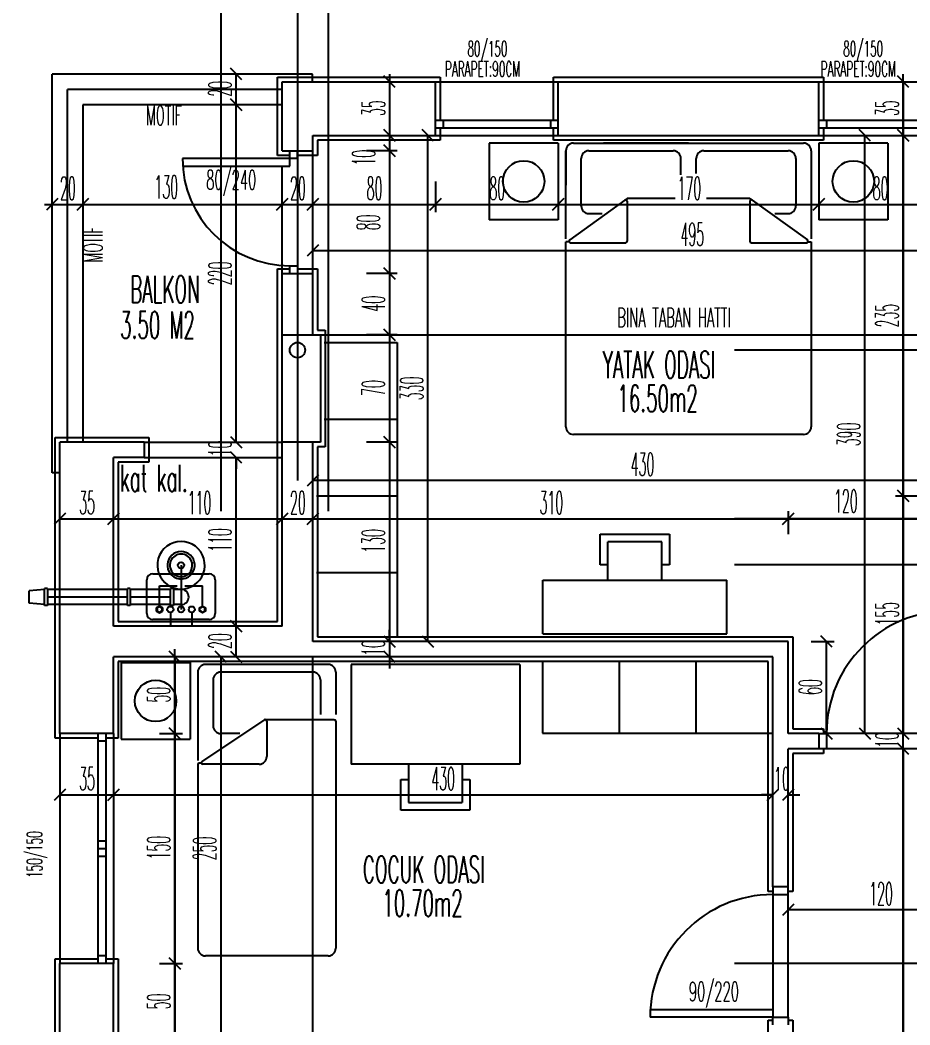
# Model space of a CAD drawing. Extents: x 78 to 306, y -397 to 18.
# Drawn here: x 272.479 to 272.595, y -396.5476 to -396.4165 of the extents above; entities that cross this region are included whole.
import ezdxf

# ---------------------------------------------------------------- set-up
doc = ezdxf.new("R2010")
doc.units = 0
doc.header["$LTSCALE"] = 0.5
doc.header["$MEASUREMENT"] = 0
doc.linetypes.add('DASHDOT2', pattern=[0.5, 0.25, -0.125, 0, -0.125])
doc.linetypes.add('DOT2', pattern=[0.125, 0, -0.125])
doc.layers.get('0').update_dxf_attribs({"linetype": 'CONTINUOUS'})
for name, color, linetype in [('AKS', 5, 'DASHDOT2'), ('ASHADE', 7, 'CONTINUOUS'), ('DUVAR', 6, 'CONTINUOUS'), ('IZDUSUM', 2, 'DOT2'), ('KAPI', 1, 'CONTINUOUS'), ('KOLON', 4, 'CONTINUOUS'), ('MERDIVEN', 3, 'CONTINUOUS'), ('OLCU', 31, 'CONTINUOUS'), ('SIVA', 7, 'CONTINUOUS'), ('TEFRIS', 11, 'CONTINUOUS')]:
    doc.layers.add(name, color=color, linetype=linetype)
doc.styles.add('ICMEKAN', font='romans.shx', dxfattribs={"width": 0.55, "height": 0.2})
doc.styles.add('OLCU', font='romans.shx', dxfattribs={"width": 0.6, "height": 0.125})
doc.styles.add('OLCUIC', font='ROMANS.SHX', dxfattribs={"width": 0.4, "height": 0.15})

msp = doc.modelspace()

# ---------------------------------------------------------------- linework, layer by layer
at = {"color": 0, "linetype": 'ByBlock'}
for p, q in [((272.507893941935, -396.4243098737721), (272.506393941935, -396.4228098737721)), ((272.527893941935, -396.4253098737721), (272.526393941935, -396.4238098737721)), ((272.594893941935, -396.4253098737721), (272.593393941935, -396.4238098737721)), ((272.506393941935, -396.4268098737721), (272.507893941935, -396.4283098737721)), ((272.507893941935, -396.4283098737721), (272.506393941935, -396.4268098737721)), ((272.527893941935, -396.4323098737721), (272.526393941935, -396.4308098737721)), ((272.526393941935, -396.4308098737721), (272.527893941935, -396.4323098737721)), ((272.532893941935, -396.4323098737721), (272.531393941935, -396.4308098737721)), ((272.589893941935, -396.4323098737721), (272.588393941935, -396.4308098737721)), ((272.594893941935, -396.4323098737721), (272.593393941935, -396.4308098737721)), ((272.593393941935, -396.4308098737721), (272.594893941935, -396.4323098737721)), ((272.527893941935, -396.4343098737721), (272.526393941935, -396.4328098737721)), ((272.526393941935, -396.4328098737721), (272.527893941935, -396.4343098737721)), ((272.483893941935, -396.4398098737721), (272.482393941935, -396.4413098737721)), ((272.487893941935, -396.4398098737721), (272.486393941935, -396.4413098737721)), ((272.486393941935, -396.4413098737721), (272.487893941935, -396.4398098737721)), ((272.513893941935, -396.4398098737721), (272.512393941935, -396.4413098737721)), ((272.512393941935, -396.4413098737721), (272.513893941935, -396.4398098737721)), ((272.517893941935, -396.4398098737721), (272.516393941935, -396.4413098737721)), ((272.516393941935, -396.4413098737721), (272.517893941935, -396.4398098737721)), ((272.533893941935, -396.4398098737721), (272.532393941935, -396.4413098737721)), ((272.532393941935, -396.4413098737721), (272.533893941935, -396.4398098737721)), ((272.549893941935, -396.4398098737721), (272.548393941935, -396.4413098737721)), ((272.548393941935, -396.4413098737721), (272.549893941935, -396.4398098737721)), ((272.583893941935, -396.4398098737721), (272.582393941935, -396.4413098737721)), ((272.582393941935, -396.4413098737721), (272.583893941935, -396.4398098737721)), ((272.517893941935, -396.4458098737721), (272.516393941935, -396.4473098737721)), ((272.527893941935, -396.4503098737721), (272.526393941935, -396.4488098737721)), ((272.526393941935, -396.4488098737721), (272.527893941935, -396.4503098737721)), ((272.527893941935, -396.4583098737721), (272.526393941935, -396.4568098737721)), ((272.526393941935, -396.4568098737721), (272.527893941935, -396.4583098737721)), ((272.506393941935, -396.4708098737721), (272.507893941935, -396.4723098737721)), ((272.506393941935, -396.4708098737721), (272.507893941935, -396.4723098737721)), ((272.527893941935, -396.4723098737721), (272.526393941935, -396.4708098737721)), ((272.526393941935, -396.4708098737721), (272.527893941935, -396.4723098737721)), ((272.507893941935, -396.4743098737721), (272.506393941935, -396.4728098737721)), ((272.507893941935, -396.4743098737721), (272.506393941935, -396.4728098737721)), ((272.517893941935, -396.4758098737721), (272.516393941935, -396.4773098737721)), ((272.594893941935, -396.4793098737721), (272.593393941935, -396.4778098737721)), ((272.593393941935, -396.4778098737721), (272.594893941935, -396.4793098737721)), ((272.484893941935, -396.4808098737721), (272.483393941935, -396.4823098737721)), ((272.491893941935, -396.4808098737721), (272.490393941935, -396.4823098737721)), ((272.490393941935, -396.4823098737721), (272.491893941935, -396.4808098737721)), ((272.513893941935, -396.4808098737721), (272.512393941935, -396.4823098737721)), ((272.512393941935, -396.4823098737721), (272.513893941935, -396.4808098737721)), ((272.517893941935, -396.4808098737721), (272.516393941935, -396.4823098737721)), ((272.516393941935, -396.4823098737721), (272.517893941935, -396.4808098737721)), ((272.579893941935, -396.4808098737721), (272.578393941935, -396.4823098737721)), ((272.578393941935, -396.4823098737721), (272.579893941935, -396.4808098737721)), ((272.506393941935, -396.4948098737721), (272.507893941935, -396.4963098737721)), ((272.507893941935, -396.4963098737721), (272.506393941935, -396.4948098737721)), ((272.526393941935, -396.4968098737721), (272.527893941935, -396.4983098737721)), ((272.526393941935, -396.4968098737721), (272.527893941935, -396.4983098737721)), ((272.531393941935, -396.4968098737721), (272.532893941935, -396.4983098737721)), ((272.584893941935, -396.4983098737721), (272.583393941935, -396.4968098737721)), ((272.499893941935, -396.5003098737721), (272.498393941935, -396.4988098737721)), ((272.505893941935, -396.5003098737721), (272.504393941935, -396.4988098737721)), ((272.506393941935, -396.4988098737721), (272.507893941935, -396.5003098737721)), ((272.527893941935, -396.5003098737721), (272.526393941935, -396.4988098737721)), ((272.499893941935, -396.5103098737721), (272.498393941935, -396.5088098737721)), ((272.498393941935, -396.5088098737721), (272.499893941935, -396.5103098737721)), ((272.583393941935, -396.5088098737721), (272.584893941935, -396.5103098737721)), ((272.588393941935, -396.5088098737721), (272.589893941935, -396.5103098737721)), ((272.593393941935, -396.5088098737721), (272.594893941935, -396.5103098737721)), ((272.593393941935, -396.5088098737721), (272.594893941935, -396.5103098737721)), ((272.594893941935, -396.5123098737721), (272.593393941935, -396.5108098737721)), ((272.594893941935, -396.5123098737721), (272.593393941935, -396.5108098737721)), ((272.484893941935, -396.5168098737721), (272.483393941935, -396.5183098737721)), ((272.491893941935, -396.5168098737721), (272.490393941935, -396.5183098737721)), ((272.490393941935, -396.5183098737721), (272.491893941935, -396.5168098737721)), ((272.576393941935, -396.5183098737721), (272.577893941935, -396.5168098737721)), ((272.576393941935, -396.5183098737721), (272.577893941935, -396.5168098737721)), ((272.579893941935, -396.5168098737721), (272.578393941935, -396.5183098737721)), ((272.579893941935, -396.5318098737721), (272.578393941935, -396.5333098737721)), ((272.499893941935, -396.5403098737721), (272.498393941935, -396.5388098737721)), ((272.498393941935, -396.5388098737721), (272.499893941935, -396.5403098737721))]:
    msp.add_line(p, q, dxfattribs=at)
at = {"layer": 'AKS'}
for p, q in [((272.5151439419353, -396.3515598737721), (272.5151439419353, -396.8395598737721)), ((272.5051439419353, -396.3555598737721), (272.5051439419353, -396.8355598737721)), ((272.5191439419353, -396.3555598737721), (272.5191439419353, -396.8355598737721)), ((272.6971439419353, -396.4595598737721), (272.4011439419361, -396.4595598737721)), ((272.6971439419353, -396.4815598737721), (272.4011439419361, -396.4815598737721)), ((272.6971439419353, -396.4875598737721), (272.4051439419354, -396.4875598737721)), ((272.6971439419353, -396.5395598737721), (272.4011439419361, -396.5395598737721))]:
    msp.add_line(p, q, dxfattribs=at)
at = {"layer": 'ASHADE'}
msp.add_circle((272.5151439419353, -396.4595598737721), 0.0009999999999999432, dxfattribs=at)
at = {"layer": 'DUVAR'}
for p, q in [((272.5131439419377, -396.4335598737763), (272.5131439419384, -396.4245598737747)), ((272.5131439419384, -396.4245598737747), (272.5331439419382, -396.4245598737758)), ((272.5331439419382, -396.4315598737743), (272.5331439419382, -396.4245598737758)), ((272.5491439419381, -396.4245598737758), (272.5831439419386, -396.4245598737758)), ((272.5491439419381, -396.4315598737743), (272.5491439419381, -396.4245598737758)), ((272.5831439419386, -396.4315598737743), (272.5831439419386, -396.4245598737758)), ((272.5171439419377, -396.4335598737763), (272.517143941938, -396.4315598737732)), ((272.517143941938, -396.4315598737732), (272.5331439419382, -396.4315598737728)), ((272.5491439419381, -396.4315598737737), (272.5831439419386, -396.4315598737755)), ((272.5131439419377, -396.4335598737763), (272.5171439419377, -396.4335598737763)), ((272.5131439419367, -396.4575598737721), (272.5131439419368, -396.4495598737758)), ((272.5131439419378, -396.4495598737761), (272.5171439419378, -396.4495598737761)), ((272.5171439419371, -396.4575598737721), (272.5171439419375, -396.4495598737758)), ((272.4841439419361, -396.5095598737756), (272.4841439419361, -396.4715598737767)), ((272.4951439419362, -396.4715598737764), (272.4841439419361, -396.4715598737767)), ((272.5131439419357, -396.4955598737765), (272.5131439419363, -396.4715598737721)), ((272.5171439419353, -396.4975598737765), (272.5171439419365, -396.4715598737721)), ((272.4911439419387, -396.4955598737768), (272.4911439419394, -396.4735598737767)), ((272.4951439419362, -396.4735598737761), (272.4911439419394, -396.4735598737767)), ((272.5131439419357, -396.4955598737765), (272.4911439419387, -396.4955598737768)), ((272.5791439419355, -396.4975598737761), (272.5171439419353, -396.4975598737765)), ((272.5791439419355, -396.5095598737761), (272.5791439419355, -396.4975598737761)), ((272.4911439419383, -396.5095598737756), (272.4911439419386, -396.4995598737755)), ((272.5771439419355, -396.4995598737761), (272.4911439419386, -396.4995598737755)), ((272.5771439419355, -396.5295598737761), (272.5771439419355, -396.4995598737761)), ((272.4911439419387, -396.5095598737756), (272.4841439419361, -396.5095598737756)), ((272.5831439419356, -396.5095598737761), (272.5791439419355, -396.5095598737761)), ((272.5831439419356, -396.5095598737759), (272.5831439419356, -396.511559873776)), ((272.5791439419355, -396.5295598737761), (272.5791439419355, -396.5115598737762)), ((272.5831439419356, -396.5115598737762), (272.5791439419355, -396.5115598737762)), ((272.5791439419353, -396.5295598737761), (272.5771439419355, -396.5295598737761)), ((272.4841439419361, -396.5645598737757), (272.4841439419361, -396.5395598737756)), ((272.4911439419387, -396.5395598737756), (272.4841439419361, -396.5395598737756)), ((272.4911439419371, -396.5495598737757), (272.4911439419374, -396.5395598737756))]:
    msp.add_line(p, q, dxfattribs=at)
at = {"layer": 'DUVAR', "linetype": 'ByBlock'}
msp.add_line((272.4951439419362, -396.4715598737764), (272.4951439419362, -396.4735598737761), dxfattribs=at)
at = {"layer": 'IZDUSUM', "ltscale": 0.6}
for p, q in [((272.5181439419353, -396.4575598737758), (272.6151439419353, -396.4575598737758)), ((272.4951439419362, -396.4715598737764), (272.5131439419367, -396.4715598737772)), ((272.4951439419362, -396.4735598737764), (272.5131439419367, -396.4735598737773)), ((272.5171439419357, -396.5495598737721), (272.5171439419354, -396.4995598737756))]:
    msp.add_line(p, q, dxfattribs=at)
at = {"layer": 'KAPI'}
for p, q in [((272.5331439419355, -396.424559873776), (272.5491439419355, -396.424559873776)), ((272.5831439419356, -396.424559873776), (272.5991439419359, -396.424559873776)), ((272.4871439419351, -396.4275598737721), (272.4871439419355, -396.471559873776)), ((272.5131141335827, -396.4275598737721), (272.4871439419351, -396.4275598737721)), ((272.5331439419355, -396.4295598737762), (272.5491439419355, -396.4295598737762)), ((272.5341439419356, -396.4295598737762), (272.5341439419356, -396.4305598737762)), ((272.5481439419355, -396.4295598737762), (272.5481439419355, -396.4305598737762)), ((272.5831439419356, -396.4295598737762), (272.5991439419359, -396.4295598737762)), ((272.5841439419357, -396.4295598737762), (272.5841439419357, -396.4305598737762)), ((272.5331439419355, -396.4305598737762), (272.5491439419355, -396.4305598737762)), ((272.5831439419356, -396.4305598737762), (272.5991439419359, -396.4305598737762)), ((272.5331439419355, -396.4315598737761), (272.5491439419355, -396.4315598737761)), ((272.5831439419356, -396.4315598737761), (272.5991439419359, -396.4315598737761)), ((272.5141439419382, -396.4345598737761), (272.5001439419382, -396.4345598737761)), ((272.5141439419382, -396.4355598737761), (272.5141439419382, -396.4335598737763)), ((272.5141439419382, -396.4345598737761), (272.5141439419382, -396.4335598737763)), ((272.5151439419382, -396.4345598737761), (272.5141439419382, -396.4345598737761)), ((272.5151439419382, -396.4345598737761), (272.5151439419382, -396.4335598737763)), ((272.5171439419386, -396.4495598737761), (272.5171439419386, -396.4335598737766)), ((272.5001439419382, -396.4355598737761), (272.5141439419382, -396.4355598737761)), ((272.5131439419387, -396.4495598737761), (272.5131439419387, -396.4355598737761)), ((272.5141439419382, -396.4485598737763), (272.5151439419382, -396.4485598737763)), ((272.5141439419382, -396.4495598737761), (272.5141439419382, -396.4485598737763)), ((272.5151439419382, -396.4485598737763), (272.5151439419382, -396.4495598737761)), ((272.4841439419378, -396.5095598737756), (272.4841439419378, -396.5395598737756)), ((272.489143941938, -396.5395598737756), (272.489143941938, -396.5095598737756)), ((272.4901439419378, -396.5105598737757), (272.489143941938, -396.5105598737757)), ((272.4901439419378, -396.5095598737756), (272.4901439419378, -396.5395598737756)), ((272.4911439419378, -396.5095598737756), (272.4911439419378, -396.5395598737756)), ((272.5831439419356, -396.5095598737759), (272.5841439419353, -396.5095598737759)), ((272.5841439419353, -396.5095598737721), (272.5841439419353, -396.511559873776)), ((272.5841439419353, -396.511559873776), (272.5831439419356, -396.511559873776)), ((272.6001439419354, -396.511559873776), (272.5841439419353, -396.5115598737763)), ((272.489143941938, -396.5235598737755), (272.4901439419378, -396.5235598737755)), ((272.489143941938, -396.5245598737756), (272.4901439419378, -396.5245598737756)), ((272.489143941938, -396.5255598737756), (272.4901439419378, -396.5255598737756)), ((272.5771439419349, -396.5295598737752), (272.5771439419349, -396.5305598737752)), ((272.5791439419347, -396.5305598737752), (272.5791439419347, -396.5295598737752)), ((272.5771439419349, -396.5305598737752), (272.5791439419347, -396.5305598737752)), ((272.5791439419347, -396.5465598737753), (272.5791439419347, -396.5305598737752)), ((272.4901439419378, -396.5385598737755), (272.489143941938, -396.5385598737755)), ((272.5611439419349, -396.5455598737752), (272.5771439419349, -396.5455598737752)), ((272.5771439419349, -396.5455598737752), (272.5771439419349, -396.5465598737753)), ((272.5771439419349, -396.5465598737753), (272.5611439419349, -396.5465598737753)), ((272.5771439419349, -396.5465598737753), (272.5791439419347, -396.5465598737753)), ((272.5771439419349, -396.5475598737751), (272.5771439419349, -396.5465598737753)), ((272.5791439419347, -396.5465598737753), (272.5791439419347, -396.5475598737751))]:
    msp.add_line(p, q, dxfattribs=at)
at = {"layer": 'KAPI', "ltscale": 1.4}
for p, q in [((272.599143941935, -396.5095598737721), (272.5841439419353, -396.5095598737721)), ((272.577143941935, -396.5305598737721), (272.577143941935, -396.5455598737721))]:
    msp.add_line(p, q, dxfattribs=at)
at = {"layer": 'KAPI'}
for centre, radius, start, end in [((272.5141439419382, -396.4345598737761), 0.01400000000000034, 180, 270), ((272.6001439419354, -396.5095598737762), 0.01600000000064028, 90, 179.9999999991858), ((272.5771439419349, -396.5465598737753), 0.01600000000000364, 90, 180)]:
    msp.add_arc(centre, radius, start, end, dxfattribs=at)
at = {"layer": 'KOLON'}
for p, q in [((272.5131439419353, -396.4575598737721), (272.5181439419353, -396.4575598737721)), ((272.5131439419353, -396.4715598737721), (272.5131439419353, -396.4575598737721)), ((272.5181439419353, -396.4575598737721), (272.5181439419353, -396.4715598737721)), ((272.5181439419353, -396.4715598737721), (272.5131439419353, -396.4715598737721))]:
    msp.add_line(p, q, dxfattribs=at)
at = {"layer": 'MERDIVEN', "linetype": 'ByBlock'}
for p, q in [((272.4831439419387, -396.4755598737721), (272.4831439419376, -396.4235598737721)), ((272.485143941938, -396.4715598737767), (272.4851439419388, -396.4255598737721))]:
    msp.add_line(p, q, dxfattribs=at)
at = {"layer": 'MERDIVEN'}
for p, q in [((272.5171141335827, -396.4235598737721), (272.4831439419376, -396.4235598737721)), ((272.5171141335827, -396.424559873775), (272.5171141335827, -396.4235598737721)), ((272.5131439419383, -396.4255598737721), (272.4851439419388, -396.4255598737721)), ((272.4841439419361, -396.4755598737721), (272.4831439419353, -396.4755598737721))]:
    msp.add_line(p, q, dxfattribs=at)
at = {"layer": 'OLCU', "ltscale": 1.4}
for p, q in [((272.507143941935, -396.4275598737721), (272.507143941935, -396.4235598737721)), ((272.527143941935, -396.4235598737721), (272.527143941935, -396.5005598737721)), ((272.594143941935, -396.6125598737721), (272.594143941935, -396.4235598737721)), ((272.527143941935, -396.4245598737721), (272.527143941935, -396.4315598737721)), ((272.594143941935, -396.4245598737721), (272.594143941935, -396.4315598737721)), ((272.507143941935, -396.4715598737721), (272.507143941935, -396.4275598737721)), ((272.527143941935, -396.4315598737721), (272.527143941935, -396.4335598737721)), ((272.532143941935, -396.4975598737721), (272.532143941935, -396.4315598737721)), ((272.589143941935, -396.5095598737721), (272.589143941935, -396.4315598737721)), ((272.594143941935, -396.4315598737721), (272.594143941935, -396.4785598737721)), ((272.528143941935, -396.4335598737721), (272.524143941935, -396.4335598737721)), ((272.527143941935, -396.4335598737721), (272.527143941935, -396.4495598737721)), ((272.533143941935, -396.4375598737721), (272.533143941935, -396.4415598737721)), ((272.549143941935, -396.4375598737721), (272.549143941935, -396.4415598737721)), ((272.583143941935, -396.4375598737721), (272.583143941935, -396.4415598737721)), ((272.482143941935, -396.4405598737721), (272.621143941935, -396.4405598737721)), ((272.483143941935, -396.4405598737721), (272.487143941935, -396.4405598737721)), ((272.487143941935, -396.4405598737721), (272.513143941935, -396.4405598737721)), ((272.513143941935, -396.4405598737721), (272.517143941935, -396.4405598737721)), ((272.517143941935, -396.4405598737721), (272.533143941935, -396.4405598737721)), ((272.533143941935, -396.4405598737721), (272.549143941935, -396.4405598737721)), ((272.549143941935, -396.4405598737721), (272.583143941935, -396.4405598737721)), ((272.583143941935, -396.4405598737721), (272.599143941935, -396.4405598737721)), ((272.517143941935, -396.4465598737721), (272.616143941935, -396.4465598737721)), ((272.528143941935, -396.4495598737721), (272.524143941935, -396.4495598737721)), ((272.527143941935, -396.4495598737721), (272.527143941935, -396.4575598737721)), ((272.528143941935, -396.4575598737721), (272.524143941935, -396.4575598737721)), ((272.527143941935, -396.4575598737721), (272.527143941935, -396.4715598737721)), ((272.507143941935, -396.4715598737721), (272.507143941935, -396.4700598737721)), ((272.528143941935, -396.4715598737721), (272.524143941935, -396.4715598737721)), ((272.527143941935, -396.4715598737721), (272.527143941935, -396.4975598737721)), ((272.507143941935, -396.4735598737721), (272.507143941935, -396.4750598737721)), ((272.507143941935, -396.4955598737721), (272.507143941935, -396.4735598737721)), ((272.603143941935, -396.4765598737721), (272.517143941935, -396.4765598737721)), ((272.593143941935, -396.4785598737721), (272.596143941935, -396.4785598737721)), ((272.594143941935, -396.4785598737721), (272.594143941935, -396.5095598737721)), ((272.579143941935, -396.4805598737721), (272.579143941935, -396.4835598737721)), ((272.484143941935, -396.4815598737721), (272.491143941935, -396.4815598737721)), ((272.491143941935, -396.4815598737721), (272.513143941935, -396.4815598737721)), ((272.513143941935, -396.4815598737721), (272.517143941935, -396.4815598737721)), ((272.517143941935, -396.4815598737721), (272.579143941935, -396.4815598737721)), ((272.579143941935, -396.4815598737721), (272.603143941935, -396.4815598737721)), ((272.507143941935, -396.4995598737721), (272.507143941935, -396.4955598737721)), ((272.527143941935, -396.4975598737721), (272.527143941935, -396.4960598737721)), ((272.582143941935, -396.4975598737721), (272.585143941935, -396.4975598737721)), ((272.584143941935, -396.5095598737721), (272.584143941935, -396.4975598737721)), ((272.499143941935, -396.6145598737721), (272.499143941935, -396.4985598737721)), ((272.499143941935, -396.4995598737721), (272.499143941935, -396.5095598737721)), ((272.505143941935, -396.4995598737721), (272.505143941935, -396.6105598737721)), ((272.505143941935, -396.4995598737721), (272.505143941935, -396.5495598737721)), ((272.527143941935, -396.4995598737721), (272.527143941935, -396.5010598737721)), ((272.594143941935, -396.5095598737721), (272.594143941935, -396.5080598737721)), ((272.497143941935, -396.5095598737721), (272.500143941935, -396.5095598737721)), ((272.499143941935, -396.5095598737721), (272.499143941935, -396.5395598737721)), ((272.594143941935, -396.5115598737721), (272.594143941935, -396.6095598737721)), ((272.594143941935, -396.5115598737721), (272.594143941935, -396.5130598737721)), ((272.484143941935, -396.5175598737721), (272.491143941935, -396.5175598737721)), ((272.491143941935, -396.5175598737721), (272.577143941935, -396.5175598737721)), ((272.577143941935, -396.5175598737721), (272.575643941935, -396.5175598737721)), ((272.579143941935, -396.5175598737721), (272.580643941935, -396.5175598737721)), ((272.603143941935, -396.5325598737721), (272.579143941935, -396.5325598737721)), ((272.497143941935, -396.5395598737721), (272.500143941935, -396.5395598737721)), ((272.499143941935, -396.5395598737721), (272.499143941935, -396.5495598737721))]:
    msp.add_line(p, q, dxfattribs=at)
at = {"layer": 'SIVA', "ltscale": 1.4}
for p, q in [((272.5125439419377, -396.4341598737763), (272.5125439419384, -396.4239598737747)), ((272.5125439419384, -396.4239598737747), (272.5337439419383, -396.4239598737759)), ((272.5337439419383, -396.4239598737759), (272.533743941937, -396.4295598737762)), ((272.5485439419381, -396.4295598737762), (272.5485439419381, -396.4239598737758)), ((272.5485439419381, -396.4239598737758), (272.5837439419386, -396.4239598737758)), ((272.5837439419386, -396.4239598737758), (272.5837439419386, -396.4295598737762)), ((272.5337439419367, -396.4305598737762), (272.5337439419363, -396.4321598737728)), ((272.5485439419381, -396.4321598737737), (272.5485439419381, -396.4305598737762)), ((272.5837439419386, -396.4305598737762), (272.5837439419386, -396.4321598737755)), ((272.5337439419363, -396.4321598737728), (272.5177439419379, -396.4321598737732)), ((272.5177439419379, -396.4321598737732), (272.5177439419376, -396.4341598737763)), ((272.5837439419386, -396.4321598737755), (272.5485439419381, -396.4321598737737)), ((272.5141439419382, -396.4341598737763), (272.5125439419377, -396.4341598737763)), ((272.5177439419376, -396.4341598737763), (272.5151439419382, -396.4341598737763)), ((272.5125439419353, -396.4575598737721), (272.512543941937, -396.4489598737761)), ((272.512543941937, -396.4489598737761), (272.5141439419382, -396.4489598737761)), ((272.5151439419382, -396.4489598737761), (272.5177439419376, -396.4489598737761)), ((272.5177439419376, -396.4489598737761), (272.5177439419372, -396.4569598737721)), ((272.5177439419372, -396.4569598737721), (272.5187439419353, -396.4569598737721)), ((272.5187439419353, -396.4569598737721), (272.5187439419353, -396.4721598737721)), ((272.5125439419363, -396.4715598737721), (272.5125439419353, -396.4575598737721)), ((272.483543941936, -396.5101598737756), (272.4835439419361, -396.4709598737767)), ((272.4835439419361, -396.4709598737767), (272.4957439419362, -396.4709598737763)), ((272.4957439419362, -396.4709598737763), (272.4957439419362, -396.474159873776)), ((272.5125439419357, -396.4949598737766), (272.5125439419363, -396.4715598737721)), ((272.5187439419353, -396.4721598737721), (272.5177439419365, -396.4721598737721)), ((272.5177439419365, -396.4721598737721), (272.5177439419354, -396.4969598737765)), ((272.4957439419362, -396.474159873776), (272.4917439419394, -396.4741598737766)), ((272.4917439419394, -396.4741598737766), (272.4917439419388, -396.4949598737768)), ((272.4917439419388, -396.4949598737768), (272.5125439419357, -396.4949598737766)), ((272.5177439419354, -396.4969598737765), (272.5797439419355, -396.4969598737761)), ((272.5797439419355, -396.4969598737761), (272.5797439419355, -396.5089598737761)), ((272.5765439419355, -396.5001598737762), (272.4917439419386, -396.5001598737754)), ((272.4917439419386, -396.5001598737754), (272.4917439419382, -396.5101598737756)), ((272.5765439419355, -396.530159873776), (272.5765439419355, -396.5001598737762)), ((272.5797439419355, -396.5089598737761), (272.5837439419356, -396.5089598737761)), ((272.5837439419356, -396.5089598737761), (272.5837439419356, -396.5095598737759)), ((272.489143941938, -396.5101598737756), (272.483543941936, -396.5101598737756)), ((272.4917439419382, -396.5101598737756), (272.4901439419378, -396.5101598737756)), ((272.5837439419356, -396.511559873776), (272.5837439419356, -396.5121598737762)), ((272.5837439419356, -396.5121598737762), (272.5797439419355, -396.5121598737762)), ((272.5797439419355, -396.5121598737762), (272.5797439419355, -396.530159873776)), ((272.5771439419349, -396.530159873776), (272.5765439419355, -396.530159873776)), ((272.5797439419355, -396.530159873776), (272.5791439419347, -396.530159873776)), ((272.4835439419361, -396.5651598737757), (272.483543941936, -396.5389598737756)), ((272.483543941936, -396.5389598737756), (272.489143941938, -396.5389598737756)), ((272.4901439419378, -396.5389598737756), (272.4917439419374, -396.5389598737756)), ((272.4917439419374, -396.5389598737756), (272.4917439419371, -396.5489598737757)), ((272.5765439419355, -396.5489598737759), (272.5765439419355, -396.5469598737761)), ((272.5765439419355, -396.5469598737761), (272.5771439419349, -396.5469598737759)), ((272.5791439419347, -396.5469598737753), (272.5797439419355, -396.5469598737752)), ((272.5797439419355, -396.5469598737752), (272.5797439419355, -396.588159873776))]:
    msp.add_line(p, q, dxfattribs=at)
at = {"layer": 'TEFRIS'}
for p, q in [((272.5401439419486, -396.4325598737755), (272.5401439419486, -396.4425598737755)), ((272.5491439419488, -396.4325598737755), (272.5401439419486, -396.4325598737755)), ((272.5491439419488, -396.4325598737755), (272.5491439419488, -396.4425598737755)), ((272.5511488070436, -396.4325598737755), (272.5811488070432, -396.4325598737755)), ((272.5661488070435, -396.4325598737755), (272.5550657286938, -396.4325598737755)), ((272.5921439419483, -396.4325598737755), (272.5831439419487, -396.4325598737755)), ((272.5831439419487, -396.4325598737755), (272.5831439419487, -396.4425598737755)), ((272.5921439419483, -396.4325598737755), (272.5921439419483, -396.4425598737755)), ((272.5501488070436, -396.4335598737755), (272.5501488070436, -396.4380598737756)), ((272.5501488070436, -396.4450598737754), (272.5501488070436, -396.4335598737755)), ((272.5521488070437, -396.4407598737755), (272.5521488070437, -396.4345598737756)), ((272.5531488070434, -396.4335598737755), (272.5641488070434, -396.4335598737755)), ((272.5651488070435, -396.4367157716549), (272.5651488070435, -396.4345598737756)), ((272.5671488070436, -396.4365324344757), (272.5671488070436, -396.4345598737756)), ((272.5681488070437, -396.4335598737755), (272.5791488070434, -396.4335598737755)), ((272.5801488070431, -396.4345598737756), (272.5801488070431, -396.4407598737755)), ((272.5821488070433, -396.4335598737755), (272.5821488070433, -396.4450598737754)), ((272.5578314135292, -396.4399899840733), (272.5506480099244, -396.4451979516869)), ((272.5581488070434, -396.4397598737755), (272.5580396951538, -396.4399737507483)), ((272.5581488070434, -396.4397598737755), (272.564405245569, -396.4397598737755)), ((272.5684940301369, -396.4397598737755), (272.5741488070434, -396.4397598737755)), ((272.5741488070434, -396.4397598737755), (272.574257918933, -396.4399737507483)), ((272.5744662005577, -396.4399899840733), (272.5816496041624, -396.4451979516869)), ((272.5581488070434, -396.4401519061622), (272.5581488070434, -396.4453598737754)), ((272.5741488070434, -396.4401519061622), (272.5741488070434, -396.4453598737754)), ((272.5491439419488, -396.4425598737755), (272.5401439419486, -396.4425598737755)), ((272.5531488070434, -396.4417598737756), (272.554890186354, -396.4417598737756)), ((272.5774074277329, -396.4417598737756), (272.5791488070434, -396.4417598737756)), ((272.5921439419483, -396.4425598737755), (272.5831439419487, -396.4425598737755)), ((272.5501488070436, -396.4695598737756), (272.5501488070436, -396.4454215810777)), ((272.5505751609387, -396.4454215810777), (272.5501488070436, -396.4454215810777)), ((272.5507654034388, -396.4455598737756), (272.5579488070435, -396.4455598737756)), ((272.5743488070433, -396.4455598737756), (272.581532210648, -396.4455598737756)), ((272.5817224531481, -396.4454215810777), (272.5821488070433, -396.4454215810777)), ((272.5821488070433, -396.4454215810777), (272.5821488070433, -396.4695598737756)), ((272.5186439419353, -396.4585598737771), (272.5281439419328, -396.4585598737771)), ((272.5281439419328, -396.4585598737771), (272.5281439419336, -396.4970598737773)), ((272.5186439419353, -396.4685598737772), (272.5281439419334, -396.4685598737772)), ((272.5811488070432, -396.4705598737756), (272.5511488070436, -396.4705598737756)), ((272.5176439419353, -396.4785598737772), (272.5281439419334, -396.4785598737772)), ((272.5546439419334, -396.4835598737751), (272.5636439419333, -396.4835598737751)), ((272.5546439419334, -396.4875598737751), (272.5546439419334, -396.4835598737751)), ((272.5626439419333, -396.4845598737751), (272.5556439419335, -396.4845598737751)), ((272.5556439419335, -396.4895598737752), (272.5556439419335, -396.4845598737751)), ((272.5626439419333, -396.4895598737752), (272.5626439419333, -396.4845598737751)), ((272.5636439419333, -396.4835598737751), (272.5636439419333, -396.4875598737751)), ((272.5556439419335, -396.4875598737751), (272.5546439419334, -396.4875598737751)), ((272.5636439419333, -396.4875598737751), (272.5626439419333, -396.4875598737751)), ((272.5176439419353, -396.4885598737771), (272.5281439419334, -396.4885598737771)), ((272.5471439419329, -396.4965598737757), (272.5471439419337, -396.4895598737755)), ((272.5471439419337, -396.4895598737755), (272.571143941933, -396.4895598737752)), ((272.571143941933, -396.496559873775), (272.571143941933, -396.4895598737752)), ((272.5471439419329, -396.4965598737757), (272.571143941933, -396.496559873775)), ((272.4921439419413, -396.5003098737803), (272.5011439419413, -396.5003098737803)), ((272.4921439419413, -396.5003098737803), (272.4921439419413, -396.5103098737803)), ((272.5011439419413, -396.5003098737803), (272.5011439419413, -396.5103098737803)), ((272.5471141335796, -396.5000300654213), (272.5471141335796, -396.5095300654194)), ((272.5571141335798, -396.500030065421), (272.5571141335798, -396.509530065419)), ((272.5671141335798, -396.500030065421), (272.5671141335798, -396.509530065419)), ((272.5021439419398, -396.5015598737774), (272.5021439419398, -396.5130598737776)), ((272.5191439419399, -396.5005598737777), (272.5031439419399, -396.5005598737777)), ((272.5171439419399, -396.5015598737774), (272.5051439419398, -396.5015598737774)), ((272.5171439419399, -396.5015598737774), (272.5051439419398, -396.5015598737774)), ((272.5201439419398, -396.5015598737774), (272.5201439419398, -396.5070598737776)), ((272.5221439419424, -396.5005598737734), (272.5221439419424, -396.5135598737733)), ((272.5441439419421, -396.5005598737734), (272.5221439419424, -396.5005598737734)), ((272.5441439419421, -396.5005598737734), (272.5441439419421, -396.5135598737733)), ((272.50414394194, -396.5025598737774), (272.50414394194, -396.5085598737775)), ((272.50414394194, -396.5025598737774), (272.50414394194, -396.5085598737775)), ((272.5181439419399, -396.5025598737774), (272.5181439419399, -396.5070598737776)), ((272.5108330019007, -396.507767167137), (272.5026935570282, -396.5131934637186)), ((272.5199439419399, -396.5077598737777), (272.5110430737835, -396.5077598737777)), ((272.5111439419398, -396.5079335771958), (272.5111439419398, -396.5125598737774)), ((272.5201439419398, -396.5079598737776), (272.5201439419398, -396.5375598737775)), ((272.4921439419413, -396.5103098737803), (272.5011439419413, -396.5103098737803)), ((272.5076439419398, -396.5095598737776), (272.5051439419398, -396.5095598737776)), ((272.5071439419398, -396.5095598737776), (272.5056439419399, -396.5095598737776)), ((272.5471141335796, -396.5095300654197), (272.5771141335803, -396.5095300654196)), ((272.5026130786623, -396.5134178306072), (272.5023439419397, -396.5134178306072)), ((272.5021439419398, -396.5136178306074), (272.5021439419398, -396.5375598737775)), ((272.5101439419398, -396.5135598737775), (272.5028044970674, -396.5135598737775)), ((272.5441439419421, -396.5135598737733), (272.5221439419424, -396.5135598737733)), ((272.5296439419424, -396.5135598737733), (272.5296439419424, -396.5185598737733)), ((272.5366439419422, -396.5135598737733), (272.5366439419422, -396.5185598737733)), ((272.5286439419423, -396.5195598737733), (272.5286439419423, -396.5155598737734)), ((272.5286439419423, -396.5155598737734), (272.5296439419424, -396.5155598737734)), ((272.5366439419422, -396.5155598737734), (272.5376439419422, -396.5155598737734)), ((272.5376439419422, -396.5155598737734), (272.5376439419422, -396.5195598737733)), ((272.5296439419424, -396.5185598737733), (272.5366439419422, -396.5185598737733)), ((272.5376439419422, -396.5195598737733), (272.5286439419423, -396.5195598737733)), ((272.5191439419399, -396.5385598737775), (272.5031439419399, -396.5385598737775))]:
    msp.add_line(p, q, dxfattribs=at)
at = {"layer": 'TEFRIS', "ltscale": 1.4}
for p, q in [((272.4999657544676, -396.4876194981592), (272.4999657544676, -396.4933762088142)), ((272.4954997074685, -396.4938966738229), (272.4954997074685, -396.4895168229056)), ((272.4962997074685, -396.4887168229055), (272.5036318014668, -396.4887168229055)), ((272.5044317474631, -396.4895168229056), (272.5044317474631, -396.4938966738229)), ((272.4821522880125, -396.4907655662721), (272.4801522880125, -396.4909655662721)), ((272.4801522880125, -396.4925492838615), (272.4801522880125, -396.4909655662721)), ((272.4821522880125, -396.4928492838616), (272.4821522880125, -396.4906655662721)), ((272.4825254635857, -396.4906655662721), (272.4821522880125, -396.4906655662721)), ((272.4825254635857, -396.4906655662721), (272.4825254635857, -396.4928492838616)), ((272.4929726847842, -396.4907655662721), (272.4825254635857, -396.4907655662721)), ((272.4929726847842, -396.4928492838616), (272.4929726847842, -396.4906655662721)), ((272.4933458603574, -396.4906655662722), (272.4929726847842, -396.4906655662721)), ((272.4933458603574, -396.4906655662722), (272.4933458603574, -396.4928492838616)), ((272.4985973992484, -396.4907655662721), (272.4933458603574, -396.4907655662721)), ((272.4971657409667, -396.4929327960127), (272.4971657409667, -396.4903152636628)), ((272.4971657409667, -396.4903152636628), (272.4994657544676, -396.4903152636628)), ((272.4985973992484, -396.4928492838616), (272.4985973992484, -396.4906655662721)), ((272.4989705748216, -396.4906655662722), (272.4985973992484, -396.4906655662721)), ((272.4989705748216, -396.4906655662722), (272.4989705748216, -396.4928492838616)), ((272.4999657544676, -396.4907655662721), (272.4989705748216, -396.4907655662721)), ((272.5004657544677, -396.4903152636628), (272.5027657679686, -396.4903152636628)), ((272.5027657679686, -396.4929327960127), (272.5027657679686, -396.4903152636628)), ((272.4929726847842, -396.4917574250669), (272.4825254635857, -396.4917574250669)), ((272.4985973992484, -396.4917574250669), (272.4933458603574, -396.4917574250669)), ((272.4821522880125, -396.4927492838615), (272.4801522880125, -396.4925492838615)), ((272.4825254635857, -396.4928492838616), (272.4821522880125, -396.4928492838616)), ((272.4929726847842, -396.4927492838615), (272.4825254635857, -396.4927492838615)), ((272.4933458603574, -396.4928492838616), (272.4929726847842, -396.4928492838616)), ((272.4985973992484, -396.4927492838615), (272.4933458603574, -396.4927492838615)), ((272.4971657274658, -396.4929328038075), (272.4967817274657, -396.4931545063108)), ((272.4967817274657, -396.4931545063108), (272.4967817274657, -396.4935979113176)), ((272.4967817274657, -396.4935979113176), (272.4971657274658, -396.493819613821)), ((272.4971657544676, -396.4929328038075), (272.4967817544676, -396.4931545063108)), ((272.4967817544676, -396.4931545063108), (272.4967817544676, -396.4935979113176)), ((272.4967817544676, -396.4935979113176), (272.4971657544676, -396.493819613821)), ((272.4971657274658, -396.4929771443082, 0.0006720000000000197), (272.4968201274658, -396.4931766765612, 0.000672000000000014)), ((272.4968201274658, -396.4931766765612, 0.0006720000000000026), (272.4968585274657, -396.4933762088142, 0.0006720000000000026)), ((272.4968585274657, -396.4933762088142, 0.0006720000000000026), (272.4968201274658, -396.4935757410672, 0.0006720000000000026)), ((272.4968201274658, -396.4935757410672, 0.000672000000000014), (272.4971657274658, -396.4937752733202, 0.0006720000000000197)), ((272.4971657544676, -396.4929771443082, 0.0006720000000000197), (272.4968201544676, -396.4931766765612, 0.000672000000000014)), ((272.4968201544676, -396.4931766765612, 0.0006720000000000026), (272.4968585544676, -396.4933762088142, 0.0006720000000000026)), ((272.4968585544676, -396.4933762088142, 0.0006720000000000026), (272.4968201544676, -396.4935757410672, 0.0006720000000000026)), ((272.4968201544676, -396.4935757410672, 0.000672000000000014), (272.4971657544676, -396.4937752733202, 0.0006720000000000197)), ((272.4975497274658, -396.4931545063108), (272.4971657274658, -396.4929328038075)), ((272.4973193274657, -396.4931101658102, 0.0006720000000000026), (272.4971657274658, -396.4929771443082, 0.0006720000000000026)), ((272.4971657274658, -396.493819613821), (272.4975497274658, -396.4935979113176)), ((272.4971657274658, -396.4937752733202, 0.0006720000000000026), (272.4973193274657, -396.4936422518182, 0.0006720000000000026)), ((272.4975497544676, -396.4931545063108), (272.4971657544676, -396.4929328038075)), ((272.4973193544676, -396.4931101658102, 0.0006720000000000026), (272.4971657544676, -396.4929771443082, 0.0006720000000000026)), ((272.4971657544676, -396.493819613821), (272.4975497544676, -396.4935979113176)), ((272.4971657544676, -396.4937752733202, 0.0006720000000000026), (272.4973193544676, -396.4936422518182, 0.0006720000000000026)), ((272.4975113274658, -396.4931766765612, 0.0006720000000000026), (272.4973193274657, -396.4931101658102, 0.0006720000000000026)), ((272.4973193274657, -396.4936422518182, 0.0006720000000000026), (272.4975113274658, -396.4935757410672, 0.0006720000000000026)), ((272.4975113544676, -396.4931766765612, 0.0006720000000000026), (272.4973193544676, -396.4931101658102, 0.0006720000000000026)), ((272.4973193544676, -396.4936422518182, 0.0006720000000000026), (272.4975113544676, -396.4935757410672, 0.0006720000000000026)), ((272.4975497274658, -396.4935979113176), (272.4975497274658, -396.4931545063108)), ((272.4975497544676, -396.4935979113176), (272.4975497544676, -396.4931545063108)), ((272.4985657544676, -396.4937732511803), (272.4985657544676, -396.4954968209212)), ((272.4989705748216, -396.4928492838616), (272.4985973992484, -396.4928492838616)), ((272.4999657643248, -396.4927492838615), (272.4989705748216, -396.4927492838615)), ((272.5013657004639, -396.4937732511803), (272.5013657004639, -396.4954968209212)), ((272.5023817544676, -396.4931545063108), (272.5027657544676, -396.4929328038075)), ((272.5023817544676, -396.4935979113176), (272.5023817544676, -396.4931545063108)), ((272.5027657544676, -396.493819613821), (272.5023817544676, -396.4935979113176)), ((272.5023817814695, -396.4931545063108), (272.5027657814695, -396.4929328038075)), ((272.5023817814695, -396.4935979113176), (272.5023817814695, -396.4931545063108)), ((272.5027657814695, -396.493819613821), (272.5023817814695, -396.4935979113176)), ((272.5024201544676, -396.4931766765612, 0.0006720000000000026), (272.5026121544677, -396.4931101658102, 0.0006720000000000026)), ((272.5026121544677, -396.4936422518182, 0.0006720000000000026), (272.5024201544676, -396.4935757410672, 0.0006720000000000026)), ((272.5024201814695, -396.4931766765612, 0.0006720000000000026), (272.5026121814695, -396.4931101658102, 0.0006720000000000026)), ((272.5026121814695, -396.4936422518182, 0.0006720000000000026), (272.5024201814695, -396.4935757410672, 0.0006720000000000026)), ((272.5026121544677, -396.4931101658102, 0.0006720000000000026), (272.5027657544676, -396.4929771443082, 0.0006720000000000026)), ((272.5027657544676, -396.4937752733202, 0.0006720000000000026), (272.5026121544677, -396.4936422518182, 0.0006720000000000026)), ((272.5026121814695, -396.4931101658102, 0.0006720000000000026), (272.5027657814695, -396.4929771443082, 0.0006720000000000026)), ((272.5027657814695, -396.4937752733202, 0.0006720000000000026), (272.5026121814695, -396.4936422518182, 0.0006720000000000026)), ((272.5027657544676, -396.4929328038075), (272.5031497544677, -396.4931545063108)), ((272.5027657544676, -396.4929771443082, 0.0006720000000000197), (272.5031113544676, -396.4931766765612, 0.000672000000000014)), ((272.5031113544676, -396.4935757410672, 0.000672000000000014), (272.5027657544676, -396.4937752733202, 0.0006720000000000197)), ((272.5031497544677, -396.4935979113176), (272.5027657544676, -396.493819613821)), ((272.5027657814695, -396.4929328038075), (272.5031497814696, -396.4931545063108)), ((272.5027657814695, -396.4929771443082, 0.0006720000000000197), (272.5031113814695, -396.4931766765612, 0.000672000000000014)), ((272.5031113814695, -396.4935757410672, 0.000672000000000014), (272.5027657814695, -396.4937752733202, 0.0006720000000000197)), ((272.5031497814696, -396.4935979113176), (272.5027657814695, -396.493819613821)), ((272.5031113544676, -396.4931766765612, 0.0006720000000000026), (272.5030729544677, -396.4933762088142, 0.0006720000000000026)), ((272.5030729544677, -396.4933762088142, 0.0006720000000000026), (272.5031113544676, -396.4935757410672, 0.0006720000000000026)), ((272.5031113814695, -396.4931766765612, 0.0006720000000000026), (272.5030729814695, -396.4933762088142, 0.0006720000000000026)), ((272.5030729814695, -396.4933762088142, 0.0006720000000000026), (272.5031113814695, -396.4935757410672, 0.0006720000000000026)), ((272.5031497544677, -396.4931545063108), (272.5031497544677, -396.4935979113176)), ((272.5031497814696, -396.4931545063108), (272.5031497814696, -396.4935979113176)), ((272.503631747463, -396.4946966738229), (272.4962997074685, -396.4946966738229))]:
    msp.add_line(p, q, dxfattribs=at)
at = {"layer": 'TEFRIS'}
for centre in [(272.5446439419487, -396.4375598737755), (272.5876439419482, -396.4375598737755), (272.4966439419408, -396.5053098737803)]:
    msp.add_circle(centre, 0.0027, dxfattribs=at)
at = {"layer": 'TEFRIS', "ltscale": 1.4}
for centre, radius in [((272.4999657544676, -396.4876194981592), 0.0004132706100650015), ((272.4985657544676, -396.4933762088142), 0.0003970423660735832), ((272.4999657544676, -396.4933762088142), 0.0003970423660735832), ((272.5013657544677, -396.4933762088142), 0.0003970423660735832)]:
    msp.add_circle(centre, radius, dxfattribs=at)
at = {"layer": 'TEFRIS'}
for centre, radius, start, end in [((272.5511488070436, -396.4335598737755), 0.001, 90, 180), ((272.5811488070432, -396.4335598737755), 0.001, 0, 90), ((272.5531488070434, -396.4345598737756), 0.001, 90, 180), ((272.5641488070434, -396.4345598737756), 0.001, 0, 90), ((272.5681488070437, -396.4345598737756), 0.001, 90, 180), ((272.5791488070434, -396.4345598737756), 0.001, 0, 90), ((272.5579488070435, -396.4401519061622), 0.0002, 0, 125.9421118715241), ((272.5743488070433, -396.4401519061622), 0.0002, 54.05788812847594, 180), ((272.5531488070434, -396.4407598737755), 0.001, 180, 270), ((272.5791488070434, -396.4407598737755), 0.001, 270, 0), ((272.5507654034388, -396.4453598737754), 0.0002, 125.9421118715241, 270), ((272.581532210648, -396.4453598737754), 0.0002, 270, 54.05788812847594), ((272.5579488070435, -396.4453598737754), 0.0002, 270, 0), ((272.5743488070433, -396.4453598737754), 0.0002, 180, 270), ((272.5511488070436, -396.4695598737756), 0.001, 180, 270), ((272.5811488070432, -396.4695598737756), 0.001, 270, 0), ((272.5031439419394, -396.5015598737771), 0.001, 90, 180), ((272.5051439419391, -396.5025598737772), 0.001, 90, 180), ((272.5171439419393, -396.5025598737772), 0.001, 0, 90), ((272.5191439419394, -396.5015598737771), 0.001, 0, 90), ((272.5109439419393, -396.5079335771954), 0.0002, 0, 123.6900675259346), ((272.5199439419393, -396.5079598737772), 0.0002, 0, 90), ((272.5051439419391, -396.5085598737772), 0.001, 180, 270), ((272.5051439419391, -396.5085598737772), 0.001, 180, 270), ((272.5023439419392, -396.5136178306071), 0.0002, 90, 180), ((272.5028044970668, -396.5133598737773), 0.0002, 123.6900675259346, 270), ((272.5101439419391, -396.5125598737771), 0.001, 270, 0), ((272.5031439419394, -396.5375598737772), 0.001, 180, 270), ((272.5191439419394, -396.5375598737772), 0.001, 270, 0)]:
    msp.add_arc(centre, radius, start, end, dxfattribs=at)
at = {"layer": 'TEFRIS', "ltscale": 1.4}
for centre, radius, start, end in [((272.4999657544676, -396.4876194981592), 0.003097182708339177, 339.2495909414504, 200.7504090585496), ((272.4999657544676, -396.4876194981592), 0.001786545504696572, 322.1050269820603, 217.8949730179397), ((272.4999657544676, -396.4876194981592), 0.001466243947734451, 311.5487483356249, 228.4512516643751), ((272.4962997074685, -396.4895168229056), 0.0007999999999999999, 90, 180), ((272.4999657544676, -396.4876194981592), 0.003097182708339177, 200.7504088981053, 339.2495911018947), ((272.4999657544676, -396.4876194981592), 0.001786545504696572, 217.8949719653411, 322.1050280346589), ((272.4999657544676, -396.4876194981592), 0.001466243947734451, 228.4512501830642, 311.5487498169358), ((272.503631747463, -396.4895168229056), 0.0007999999999999999, 0, 90), ((272.4999657544676, -396.4917574250669), 0.000991858794723521, 270, 90), ((272.4962997074685, -396.4938966738229), 0.0007999999999999999, 180, 270), ((272.503631747463, -396.4938966738229), 0.0007999999999999999, 270, 0)]:
    msp.add_arc(centre, radius, start, end, dxfattribs=at)
for points, invisible_edges in [([(272.4968585274657, -396.4933762088142, 0.000672000000000014), (272.4967817274657, -396.4935979113176), (272.4968201274658, -396.4935757410672, 0.000672000000000014), (272.4968585274657, -396.4933762088142, 0.000672000000000014)], 1), ([(272.4967817544676, -396.4931545063108), (272.4968201544676, -396.4931766765612, 0.000672000000000014), (272.4968585544676, -396.4933762088142, 0.000672000000000014), (272.4967817544676, -396.4935979113176)], 4), ([(272.4968585544676, -396.4933762088142, 0.000672000000000014), (272.4967817544676, -396.4935979113176), (272.4968201544676, -396.4935757410672, 0.000672000000000014), (272.4968585544676, -396.4933762088142, 0.000672000000000014)], 1), ([(272.4968201274658, -396.4931766765612, 0.000672000000000014), (272.4971657274658, -396.4929771443082, 0.000672000000000014), (272.4971657274658, -396.4933762088142, 0.0007104000000000098)], 10), ([(272.4968585274657, -396.4933762088142, 0.000672000000000014), (272.4968201274658, -396.4931766765612, 0.000672000000000014), (272.4971657274658, -396.4933762088142, 0.0007104000000000098)], 10), ([(272.4968201274658, -396.4935757410672, 0.000672000000000014), (272.4971657274658, -396.4933762088142, 0.0007104000000000098), (272.4971657274658, -396.4937752733202, 0.000672000000000014)], 3), ([(272.4968201274658, -396.4935757410672, 0.000672000000000014), (272.4971657274658, -396.4933762088142, 0.0007104000000000098), (272.4968585274657, -396.4933762088142, 0.000672000000000014)], 3), ([(272.4968201544676, -396.4931766765612, 0.000672000000000014), (272.4971657544676, -396.4929771443082, 0.000672000000000014), (272.4971657544676, -396.4933762088142, 0.0007104000000000098)], 10), ([(272.4968585544676, -396.4933762088142, 0.000672000000000014), (272.4968201544676, -396.4931766765612, 0.000672000000000014), (272.4971657544676, -396.4933762088142, 0.0007104000000000098)], 10), ([(272.4968201544676, -396.4935757410672, 0.000672000000000014), (272.4971657544676, -396.4933762088142, 0.0007104000000000098), (272.4971657544676, -396.4937752733202, 0.000672000000000014)], 3), ([(272.4968201544676, -396.4935757410672, 0.000672000000000014), (272.4971657544676, -396.4933762088142, 0.0007104000000000098), (272.4968585544676, -396.4933762088142, 0.000672000000000014)], 3), ([(272.4971657274658, -396.4929328038075), (272.4973193274657, -396.4931101658102, 0.000672000000000014), (272.4971657274658, -396.4929771443082, 0.000672000000000014), (272.4971657274658, -396.4929328038075)], 1), ([(272.4971657274658, -396.4933762088142, 0.0007104000000000098), (272.4971657274658, -396.4929771443082, 0.000672000000000014), (272.4973193274657, -396.4931101658102, 0.000672000000000014), (272.4971657274658, -396.4933762088142, 0.0007104000000000098)], 5), ([(272.4971657274658, -396.4933762088142, 0.0007104000000000098), (272.4973193274657, -396.4931101658102, 0.000672000000000014), (272.4975113274658, -396.4931766765612, 0.000672000000000014)], 9), ([(272.4975113274658, -396.4935757410672, 0.000672000000000014), (272.4975113274658, -396.4931766765612, 0.000672000000000014), (272.4971657274658, -396.4933762088142, 0.0007104000000000098)], 10), ([(272.4973193274657, -396.4936422518182, 0.000672000000000014), (272.4975113274658, -396.4935757410672, 0.000672000000000014), (272.4971657274658, -396.4933762088142, 0.0007104000000000098)], 10), ([(272.4971657274658, -396.4933762088142, 0.0007104000000000098), (272.4971657274658, -396.4937752733202, 0.000672000000000014), (272.4973193274657, -396.4936422518182, 0.000672000000000014)], 9), ([(272.4975113544676, -396.4931766765612, 0.000672000000000014), (272.4975497544676, -396.4931545063108), (272.4971657544676, -396.4929328038075), (272.4973193544676, -396.4931101658102, 0.000672000000000014)], 4), ([(272.4971657544676, -396.4929328038075), (272.4973193544676, -396.4931101658102, 0.000672000000000014), (272.4971657544676, -396.4929771443082, 0.000672000000000014), (272.4971657544676, -396.4929328038075)], 1), ([(272.4971657544676, -396.4933762088142, 0.0007104000000000098), (272.4971657544676, -396.4929771443082, 0.000672000000000014), (272.4973193544676, -396.4931101658102, 0.000672000000000014), (272.4971657544676, -396.4933762088142, 0.0007104000000000098)], 5), ([(272.4971657544676, -396.4933762088142, 0.0007104000000000098), (272.4973193544676, -396.4931101658102, 0.000672000000000014), (272.4975113544676, -396.4931766765612, 0.000672000000000014)], 9), ([(272.4975113544676, -396.4935757410672, 0.000672000000000014), (272.4975113544676, -396.4931766765612, 0.000672000000000014), (272.4971657544676, -396.4933762088142, 0.0007104000000000098)], 10), ([(272.4973193544676, -396.4936422518182, 0.000672000000000014), (272.4975113544676, -396.4935757410672, 0.000672000000000014), (272.4971657544676, -396.4933762088142, 0.0007104000000000098)], 10), ([(272.4971657544676, -396.4933762088142, 0.0007104000000000098), (272.4971657544676, -396.4937752733202, 0.000672000000000014), (272.4973193544676, -396.4936422518182, 0.000672000000000014)], 9), ([(272.4971657544676, -396.493819613821), (272.4971657544676, -396.4937752733202, 0.000672000000000014), (272.4973193544676, -396.4936422518182, 0.000672000000000014), (272.4973577544676, -396.4937087625693)], 4), ([(272.4973193274657, -396.4936422518182, 0.000672000000000014), (272.4973577274657, -396.4937087625693), (272.4975497274658, -396.4935979113176), (272.4975113274658, -396.4935757410672, 0.000672000000000014)], 1), ([(272.4973193544676, -396.4936422518182, 0.000672000000000014), (272.4973577544676, -396.4937087625693), (272.4975497544676, -396.4935979113176), (272.4975113544676, -396.4935757410672, 0.000672000000000014)], 1), ([(272.5024201544676, -396.4931766765612, 0.000672000000000014), (272.5023817544676, -396.4931545063108), (272.5027657544676, -396.4929328038075), (272.5026121544677, -396.4931101658102, 0.000672000000000014)], 4), ([(272.5026121544677, -396.4936422518182, 0.000672000000000014), (272.5025737544677, -396.4937087625693), (272.5023817544676, -396.4935979113176), (272.5024201544676, -396.4935757410672, 0.000672000000000014)], 1), ([(272.5026121814695, -396.4936422518182, 0.000672000000000014), (272.5025737814696, -396.4937087625693), (272.5023817814695, -396.4935979113176), (272.5024201814695, -396.4935757410672, 0.000672000000000014)], 1), ([(272.5027657544676, -396.4933762088142, 0.0007104000000000098), (272.5026121544677, -396.4931101658102, 0.000672000000000014), (272.5024201544676, -396.4931766765612, 0.000672000000000014)], 9), ([(272.5024201544676, -396.4935757410672, 0.000672000000000014), (272.5024201544676, -396.4931766765612, 0.000672000000000014), (272.5027657544676, -396.4933762088142, 0.0007104000000000098)], 10), ([(272.5026121544677, -396.4936422518182, 0.000672000000000014), (272.5024201544676, -396.4935757410672, 0.000672000000000014), (272.5027657544676, -396.4933762088142, 0.0007104000000000098)], 10), ([(272.5027657814695, -396.4933762088142, 0.0007104000000000098), (272.5026121814695, -396.4931101658102, 0.000672000000000014), (272.5024201814695, -396.4931766765612, 0.000672000000000014)], 9), ([(272.5024201814695, -396.4935757410672, 0.000672000000000014), (272.5024201814695, -396.4931766765612, 0.000672000000000014), (272.5027657814695, -396.4933762088142, 0.0007104000000000098)], 10), ([(272.5026121814695, -396.4936422518182, 0.000672000000000014), (272.5024201814695, -396.4935757410672, 0.000672000000000014), (272.5027657814695, -396.4933762088142, 0.0007104000000000098)], 10), ([(272.5027657544676, -396.493819613821), (272.5027657544676, -396.4937752733202, 0.000672000000000014), (272.5026121544677, -396.4936422518182, 0.000672000000000014), (272.5025737544677, -396.4937087625693)], 4), ([(272.5027657544676, -396.4929328038075), (272.5026121544677, -396.4931101658102, 0.000672000000000014), (272.5027657544676, -396.4929771443082, 0.000672000000000014), (272.5027657544676, -396.4929328038075)], 1), ([(272.5027657544676, -396.4933762088142, 0.0007104000000000098), (272.5027657544676, -396.4929771443082, 0.000672000000000014), (272.5026121544677, -396.4931101658102, 0.000672000000000014), (272.5027657544676, -396.4933762088142, 0.0007104000000000098)], 5), ([(272.5027657544676, -396.4933762088142, 0.0007104000000000098), (272.5027657544676, -396.4937752733202, 0.000672000000000014), (272.5026121544677, -396.4936422518182, 0.000672000000000014)], 9), ([(272.5027657814695, -396.4929328038075), (272.5026121814695, -396.4931101658102, 0.000672000000000014), (272.5027657814695, -396.4929771443082, 0.000672000000000014), (272.5027657814695, -396.4929328038075)], 1), ([(272.5027657814695, -396.4933762088142, 0.0007104000000000098), (272.5027657814695, -396.4929771443082, 0.000672000000000014), (272.5026121814695, -396.4931101658102, 0.000672000000000014), (272.5027657814695, -396.4933762088142, 0.0007104000000000098)], 5), ([(272.5027657814695, -396.4933762088142, 0.0007104000000000098), (272.5027657814695, -396.4937752733202, 0.000672000000000014), (272.5026121814695, -396.4936422518182, 0.000672000000000014)], 9), ([(272.5031113544676, -396.4931766765612, 0.000672000000000014), (272.5027657544676, -396.4929771443082, 0.000672000000000014), (272.5027657544676, -396.4933762088142, 0.0007104000000000098)], 10), ([(272.5030729544677, -396.4933762088142, 0.000672000000000014), (272.5031113544676, -396.4931766765612, 0.000672000000000014), (272.5027657544676, -396.4933762088142, 0.0007104000000000098)], 10), ([(272.5031113544676, -396.4935757410672, 0.000672000000000014), (272.5027657544676, -396.4933762088142, 0.0007104000000000098), (272.5030729544677, -396.4933762088142, 0.000672000000000014)], 3), ([(272.5031113544676, -396.4935757410672, 0.000672000000000014), (272.5027657544676, -396.4933762088142, 0.0007104000000000098), (272.5027657544676, -396.4937752733202, 0.000672000000000014)], 3), ([(272.5031113814695, -396.4931766765612, 0.000672000000000014), (272.5027657814695, -396.4929771443082, 0.000672000000000014), (272.5027657814695, -396.4933762088142, 0.0007104000000000098)], 10), ([(272.5030729814695, -396.4933762088142, 0.000672000000000014), (272.5031113814695, -396.4931766765612, 0.000672000000000014), (272.5027657814695, -396.4933762088142, 0.0007104000000000098)], 10), ([(272.5031113814695, -396.4935757410672, 0.000672000000000014), (272.5027657814695, -396.4933762088142, 0.0007104000000000098), (272.5030729814695, -396.4933762088142, 0.000672000000000014)], 3), ([(272.5031113814695, -396.4935757410672, 0.000672000000000014), (272.5027657814695, -396.4933762088142, 0.0007104000000000098), (272.5027657814695, -396.4937752733202, 0.000672000000000014)], 3), ([(272.5031497544677, -396.4931545063108), (272.5031113544676, -396.4931766765612, 0.000672000000000014), (272.5030729544677, -396.4933762088142, 0.000672000000000014), (272.5031497544677, -396.4935979113176)], 4), ([(272.5030729544677, -396.4933762088142, 0.000672000000000014), (272.5031497544677, -396.4935979113176), (272.5031113544676, -396.4935757410672, 0.000672000000000014), (272.5030729544677, -396.4933762088142, 0.000672000000000014)], 1), ([(272.5030729814695, -396.4933762088142, 0.000672000000000014), (272.5031497814696, -396.4935979113176), (272.5031113814695, -396.4935757410672, 0.000672000000000014), (272.5030729814695, -396.4933762088142, 0.000672000000000014)], 1)]:
    msp.add_3dface(points, dxfattribs=dict(at, invisible_edges=invisible_edges))
for points in [[(272.4971657544676, -396.4929771443082, 0.000672000000000014), (272.4971657544676, -396.4929328038075), (272.4967817544676, -396.4931545063108), (272.4968201544676, -396.4931766765612, 0.000672000000000014)], [(272.4968201544676, -396.4935757410672, 0.000672000000000014), (272.4967817544676, -396.4935979113176), (272.4971657544676, -396.493819613821), (272.4971657544676, -396.4937752733202, 0.000672000000000014)], [(272.4975497544676, -396.4935979113176), (272.4975113544676, -396.4935757410672, 0.000672000000000014), (272.4975113544676, -396.4931766765612, 0.000672000000000014), (272.4975497544676, -396.4931545063108)], [(272.5023817544676, -396.4935979113176), (272.5024201544676, -396.4935757410672, 0.000672000000000014), (272.5024201544676, -396.4931766765612, 0.000672000000000014), (272.5023817544676, -396.4931545063108)], [(272.5027657544676, -396.4929771443082, 0.000672000000000014), (272.5027657544676, -396.4929328038075), (272.5031497544677, -396.4931545063108), (272.5031113544676, -396.4931766765612, 0.000672000000000014)], [(272.5031113544676, -396.4935757410672, 0.000672000000000014), (272.5031497544677, -396.4935979113176), (272.5027657544676, -396.493819613821), (272.5027657544676, -396.4937752733202, 0.000672000000000014)]]:
    msp.add_3dface(points, dxfattribs=at)

# ---------------------------------------------------------------- texts
at = {"layer": 'KAPI', "linetype": 'Continuous', "style": 'ICMEKAN', "width": 0.5}
for s, p in [('80/150', (272.5373092857956, -396.4212544056696)), ('80/150', (272.5863092857956, -396.4212544056696)), ('PARAPET:90CM', (272.5343744387328, -396.4238986009421)), ('PARAPET:90CM', (272.5833744387327, -396.4238986009421))]:
    msp.add_text(s, height=0.002, dxfattribs=at).set_placement(p)
at = {"layer": 'KAPI', "style": 'OLCU', "width": 0.5}
for s, rotation, p in [('MOTIF', 359.9999999982087, (272.4953803068142, -396.4302074353684)), ('80/240', 359.9999999982087, (272.5032408486369, -396.4386040274227)), ('MOTIF', 90.00000000179129, (272.4897213310841, -396.4481109264563)), ('BINA TABAN HATTI', 359.9999999982087, (272.5568584559166, -396.4565560983108)), ('90/220', 359.9999999982087, (272.5661880955856, -396.5444629670702))]:
    msp.add_text(s, height=0.002499999999999999, rotation=rotation, dxfattribs=at).set_placement(p)
at = {"layer": 'KAPI', "linetype": 'Continuous', "style": 'ICMEKAN', "width": 0.5}
msp.add_text('150/150', height=0.002, rotation=90, dxfattribs=at).set_placement((272.4818384738325, -396.5283945299115))
at = {"layer": 'MERDIVEN', "linetype": 'ByBlock', "style": 'OLCU', "width": 0.5}
for s, p in [('BALKON', (272.4933199096677, -396.4533891324586)), ('3.50 M2', (272.4920148985564, -396.4580395017134)), ('YATAK ODASI', (272.5549287337822, -396.4632128742348)), ('16.50m2', (272.5568573052107, -396.4676128742345)), ('kat kal.', (272.4919800208091, -396.4780186864147)), ('COCUK ODASI', (272.5236700305672, -396.5290347314375)), ('10.70m2', (272.5262057448531, -396.5334347314374))]:
    msp.add_text(s, height=0.0035, dxfattribs=at).set_placement(p)
at = {"layer": 'OLCU', "style": 'OLCUIC', "width": 0.4}
for s, p in [('20', (272.506543941935, -396.4265313023435)), ('35', (272.526543941935, -396.4290313023435)), ('35', (272.593543941935, -396.4290313023435)), ('10', (272.5252998769151, -396.4354899988502)), ('80', (272.5258739175607, -396.4439459708565)), ('220', (272.506543941935, -396.451102730915)), ('40', (272.526543941935, -396.4545313023435)), ('235', (272.593543941935, -396.4566027309149)), ('70', (272.526543941935, -396.4655313023435)), ('330', (272.531543941935, -396.4661027309149)), ('390', (272.588543941935, -396.4721027309149)), ('10', (272.506543941935, -396.4734170166292)), ('110', (272.506543941935, -396.4858741594863)), ('130', (272.526543941935, -396.4859884452006)), ('155', (272.593543941935, -396.4954884452006)), ('20', (272.506543941935, -396.4985313023435)), ('10', (272.526543941935, -396.4994170166293)), ('60', (272.583543941935, -396.5045313023435)), ('50', (272.498543941935, -396.5055313023435)), ('10', (272.593543941935, -396.5114170166293)), ('150', (272.498543941935, -396.5259884452007)), ('250', (272.504543941935, -396.5261027309149)), ('50', (272.498543941935, -396.5455313023435))]:
    msp.add_text(s, height=0.003, rotation=90, dxfattribs=at).set_placement(p)
for s, p in [('20', (272.4841725133636, -396.4399598737721)), ('130', (272.4965003664535, -396.4397963365901)), ('20', (272.5141725133636, -396.4399598737721)), ('80', (272.5241725133636, -396.4399598737721)), ('80', (272.5401725133636, -396.4399598737721)), ('170', (272.5647153705065, -396.4399598737721)), ('80', (272.5901725133636, -396.4399598737721)), ('495', (272.5651010847922, -396.4459598737721)), ('430', (272.5586010847921, -396.4759598737721)), ('35', (272.4866725133636, -396.4809598737721)), ('110', (272.5008296562207, -396.4809598737721)), ('20', (272.5141725133636, -396.4809598737721)), ('310', (272.5467153705064, -396.4809598737721)), ('120', (272.5851238686359, -396.4807563550959)), ('35', (272.4866725133636, -396.5169598737721)), ('430', (272.5326010847922, -396.5169598737721)), ('10', (272.5772867990779, -396.5169598737721)), ('120', (272.5897153705064, -396.5319598737721))]:
    msp.add_text(s, height=0.003, dxfattribs=at).set_placement(p)

doc.saveas('drawing.dxf')
